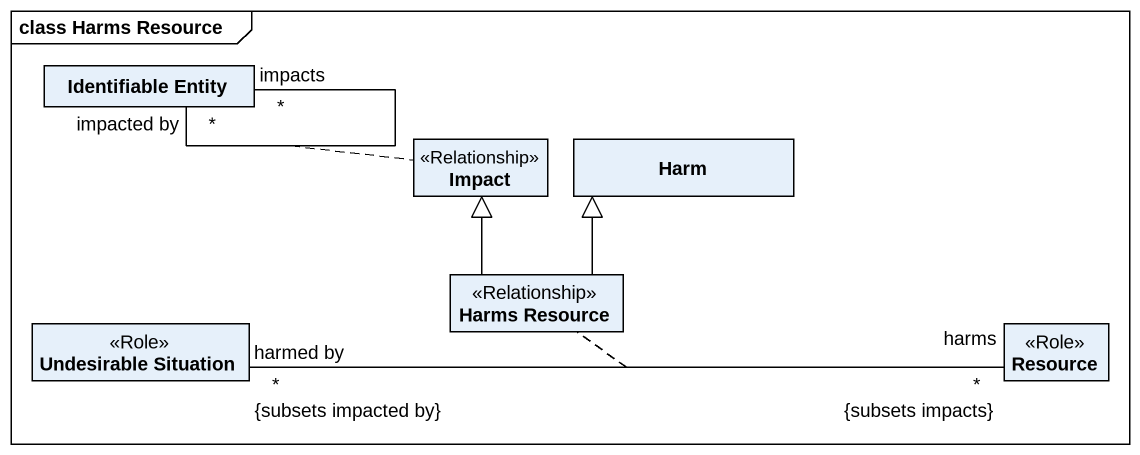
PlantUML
@startuml
mainframe class Harms Resource
hide circle
hide empty members
class "Identifiable Entity" as Identifiable_Entity
class Impact <<Relationship>>
class Harm
class "Harms Resource" as Harms_Resource <<Relationship>>
class "Undesirable Situation" as Undesirable_Situation <<Role>>
class Resource <<Role>>
Identifiable_Entity "impacted by\n*" -- "impacts\n*" Identifiable_Entity
(Identifiable_Entity, Identifiable_Entity) .. Impact
Harms_Resource -up-|> Impact
Harms_Resource -up-|> Harm
Undesirable_Situation "*\nharmed by\n{subsets impacted by}" -right- "*\nharms\n{subsets impacts}" Resource
(Undesirable_Situation, Resource) .. Harms_Resource
@enduml
